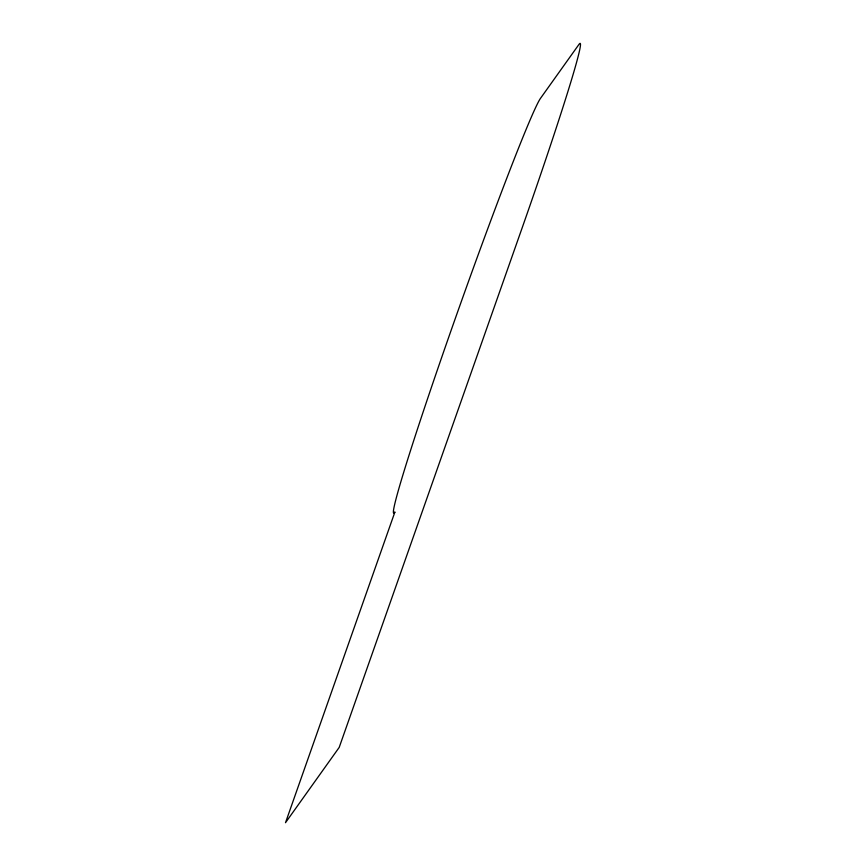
<?xml version="1.0" encoding="UTF-8"?>
<svg xmlns="http://www.w3.org/2000/svg" width="866" height="866" viewBox="0 0 866 866"><rect width="100%" height="100%" fill="white"/><g stroke="black" fill="none" stroke-linecap="round" stroke-linejoin="round"><path stroke-width="1.3" d="M394.853 512.163L285.499 822.7L339.191 747.423L521.451 229.858A220.949 7.274 -70.4 0 0 579.018 44.339L540.665 98.107A220.949 7.274 -70.4 0 0 452.42 326.644A220.949 7.274 -70.4 0 0 394.853 512.163"/></g></svg>
